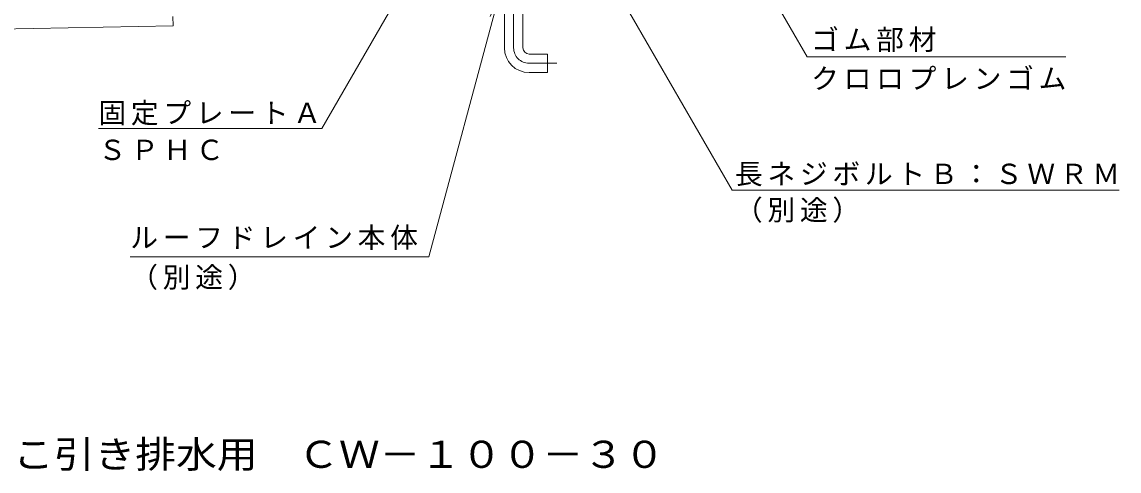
# Model space of a CAD drawing. Units: millimetres at full size, sheet at 1:3, with parts at other scales. Extents: x -328 to 269, y -404 to 363.
# Drawn here: x -128.8 to 226.7, y -404.3 to -258.8 of the extents above; entities that cross this region are included whole.
import ezdxf
from ezdxf.enums import TextEntityAlignment as Align

# ---------------------------------------------------------------- set-up
doc = ezdxf.new("R2010")
doc.units = ezdxf.units.MM
doc.header["$LTSCALE"] = 3
doc.linetypes.add('CHAIN1', pattern=[8, 5, -1, 1, -1])
for name, color, linetype, lineweight in [('0-5_寸法', 2, 'Continuous', 9), ('0-C_084', 6, 'Continuous', 9), ('0-D_087', 4, 'Continuous', 9), ('1-5_1-5ﾚｲﾔ', 7, 'Continuous', 9)]:
    doc.layers.add(name, color=color, linetype=linetype, lineweight=lineweight)
doc.layers.add('F-5_F-5ﾚｲﾔ', color=2, linetype='Continuous')
doc.styles.add('ＭＳ ゴシック', font='')
doc.styles.get('ＭＳ ゴシック').set_extended_font_data('MS Gothic')

msp = doc.modelspace()

# ---------------------------------------------------------------- linework, layer by layer
at = {"layer": '0-5_寸法', "color": 7}
msp.add_lwpolyline([(3.073, -334.917), (25.787, -250.147), (22.917, -257.076)], dxfattribs=at)
at = {"layer": '0-C_084', "linetype": 'CHAIN1'}
for p, q in [((30.539, -267.207), (30.539, -250.228)), ((35.539, -272.207), (44.539, -272.207))]:
    msp.add_line(p, q, dxfattribs=at)
at = {"layer": '0-C_084'}
for p, q in [((27.539, -267.207), (27.539, -254.207)), ((33.539, -267.207), (33.539, -254.207)), ((35.539, -269.207), (41.539, -269.207)), ((41.539, -269.207), (41.539, -275.207)), ((35.539, -275.207), (41.539, -275.207))]:
    msp.add_line(p, q, dxfattribs=at)
for radius in [8, 2]:
    msp.add_arc((35.539, -267.207), radius, 180, 270, dxfattribs=at)
at = {"layer": '0-C_084', "linetype": 'CHAIN1'}
msp.add_arc((35.539, -267.207), 5, 180, 270, dxfattribs=at)
at = {"layer": '0-D_087'}
for p in [(-79.897, -257.042), (-138.724, -261.241)]:
    msp.add_line(p, (-79.836, -260.042), dxfattribs=at)
at = {"layer": '1-5_1-5ﾚｲﾔ'}
for p, q in [((101.356, -313.335), (41.539, -209.728)), ((-31.583, -293.335), (1.461, -236.101)), ((125.703, -270.141), (106.688, -237.207)), ((125.703, -270.141), (209.456, -270.141)), ((-31.583, -293.335), (-104.057, -293.335)), ((101.356, -313.335), (226.744, -313.335)), ((3.073, -334.917), (-93.726, -334.917))]:
    msp.add_line(p, q, dxfattribs=at)

# ---------------------------------------------------------------- texts
at = {"layer": '1-5_1-5ﾚｲﾔ', "char_height": 6.598, "attachment_point": 7, "style": 'ＭＳ ゴシック'}
for s, insert in [('\\T1.17;ゴム部材', (126.956, -268.557)), ('\\T1.17;クロロプレンゴム', (126.956, -280.843)), ('\\T1.17;固定プレートＡ', (-104.057, -292.351)), ('\\T1.17;ＳＰＨＣ', (-104.057, -303.667)), ('\\T1.17;長ネジボルトＢ：ＳＷＲＭ', (102.244, -312.08)), ('\\T1.17;（別途）', (102.244, -323.901)), ('\\T1.17;ルーフドレイン本体', (-93.726, -332.669)), ('\\T1.17;（別途）', (-93.726, -345.677))]:
    msp.add_mtext(s, dxfattribs=dict(at, insert=insert))
at = {"layer": 'F-5_F-5ﾚｲﾔ', "style": 'ＭＳ ゴシック', "width": 1.1}
msp.add_text('複数回使用抜型\u3000よこ引き排水用\u3000ＣＷ－１００－３０', height=8.798, dxfattribs=at).set_placement((-250.5, -405.932), align=Align.BOTTOM_LEFT)

doc.saveas('drawing.dxf')
